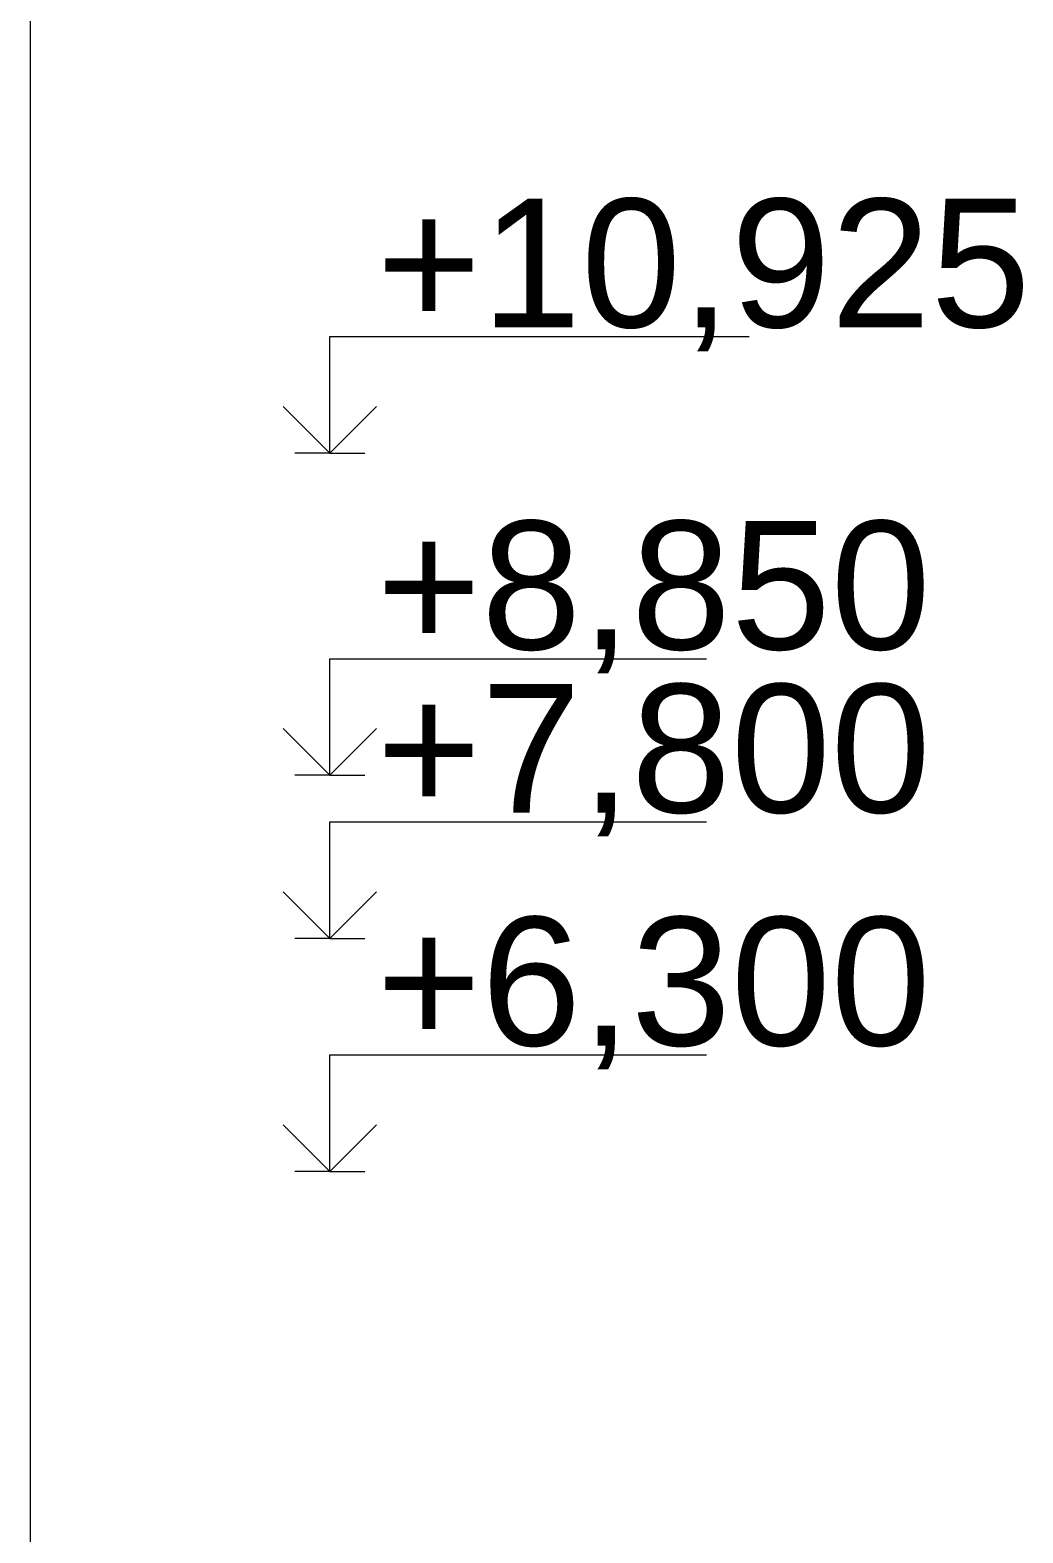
# Model space of a CAD drawing. Extents: x 8 to 21351, y 0 to 420.
# Drawn here: x 19387.71 to 19419.68, y 115.55 to 163.94 of the extents above; entities that cross this region are included whole.
import ezdxf

# ---------------------------------------------------------------- set-up
doc = ezdxf.new("R2010")
doc.units = 0
doc.styles.add('TEYPDFCAD_TEXT', font='arial.ttf')

msp = doc.modelspace()

# ---------------------------------------------------------------- linework, layer by layer
at = {"color": 7, "lineweight": 20}
msp.add_line((19387.715, 291.981), (19387.715, 4.98), dxfattribs=at)
at = {"color": 7, "lineweight": 15}
for p, q in [((19397.365, 150.318), (19397.365, 154.068)), ((19397.365, 154.068), (19410.865, 154.068)), ((19397.365, 150.318), (19395.865, 151.818)), ((19398.865, 151.818), (19397.365, 150.318)), ((19397.365, 150.318), (19396.24, 150.318)), ((19397.365, 150.318), (19398.49, 150.318)), ((19397.365, 139.945), (19397.365, 143.695)), ((19397.365, 143.695), (19409.486, 143.695)), ((19397.365, 139.945), (19395.865, 141.445)), ((19398.865, 141.445), (19397.365, 139.945)), ((19397.365, 139.945), (19396.24, 139.945)), ((19397.365, 139.945), (19398.49, 139.945)), ((19397.365, 134.692), (19397.365, 138.442)), ((19397.365, 138.442), (19409.486, 138.442)), ((19397.365, 134.692), (19395.865, 136.192)), ((19398.865, 136.192), (19397.365, 134.692)), ((19397.365, 134.692), (19396.24, 134.692)), ((19397.365, 134.692), (19398.49, 134.692)), ((19397.365, 127.192), (19397.365, 130.942)), ((19397.365, 130.942), (19409.486, 130.942)), ((19397.365, 127.192), (19395.865, 128.692)), ((19398.865, 128.692), (19397.365, 127.192)), ((19397.365, 127.192), (19396.24, 127.192)), ((19397.365, 127.192), (19398.49, 127.192))]:
    msp.add_line(p, q, dxfattribs=at)

# ---------------------------------------------------------------- texts
at = {"color": 7, "style": 'TEYPDFCAD_TEXT'}
for s, p in [('+10,925', (19398.865, 154.367)), ('+8,850', (19398.865, 143.995)), ('+7,800', (19398.865, 138.742)), ('+6,300', (19398.865, 131.242))]:
    msp.add_text(s, height=4.1381, dxfattribs=at).set_placement(p)

doc.saveas('drawing.dxf')
